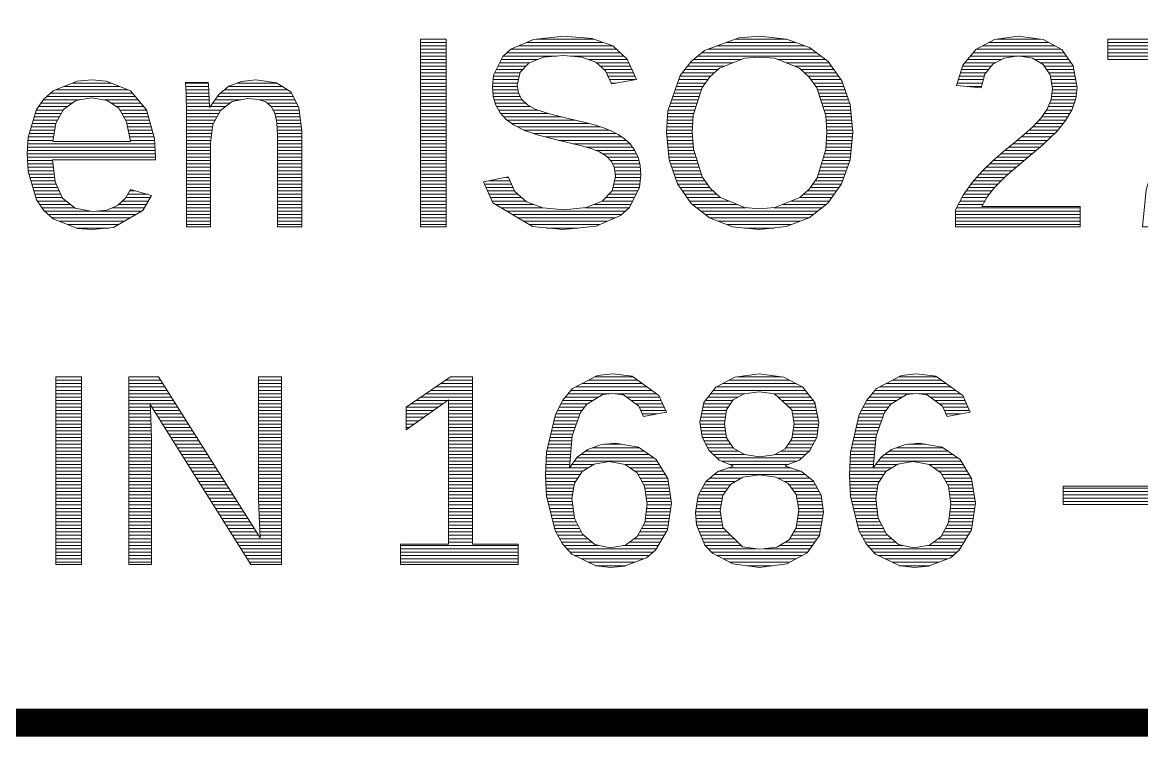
# Model space of a CAD drawing. Header units: millimetres. Extents: x 20 to 410, y 10 to 287.
# Drawn here: x 148.76 to 168.67, y 9.75 to 22.46 of the extents above; entities that cross this region are included whole.
import ezdxf

# ---------------------------------------------------------------- set-up
doc = ezdxf.new("R2010")
doc.units = ezdxf.units.MM
doc.layers.add('KANTEN', color=7, linetype='Continuous', lineweight=50)
doc.layers.add('TEXT', color=7, linetype='Continuous', lineweight=13)

msp = doc.modelspace()

# ---------------------------------------------------------------- linework, layer by layer
at = {"layer": 'KANTEN', "lineweight": 50, "const_width": 0.5}
msp.add_lwpolyline([(20, 10), (410, 10), (410, 287), (20, 287)], close=True, dxfattribs=at)
at = {"layer": 'TEXT', "lineweight": 13}
for p, q in [((155.843, 22.161), (156.297, 22.161)), ((157.899, 22.161), (158.922, 22.161)), ((161.442, 22.161), (162.362, 22.161)), ((166.103, 22.161), (166.875, 22.161)), ((168.071, 22.161), (170.282, 22.161)), ((155.843, 22.101), (156.297, 22.101)), ((155.843, 22.041), (156.297, 22.041)), ((155.843, 21.981), (156.297, 21.981)), ((155.843, 21.921), (156.297, 21.921)), ((157.384, 21.921), (159.392, 21.921)), ((157.451, 21.981), (159.327, 21.981)), ((157.589, 22.041), (159.259, 22.041)), ((157.726, 22.101), (159.09, 22.101)), ((160.851, 21.921), (162.883, 21.921)), ((160.956, 21.981), (162.804, 21.981)), ((161.118, 22.041), (162.683, 22.041)), ((161.28, 22.101), (162.522, 22.101)), ((165.677, 21.921), (167.293, 21.921)), ((165.731, 21.981), (167.244, 21.981)), ((165.844, 22.041), (167.133, 22.041)), ((165.957, 22.101), (167.023, 22.101)), ((168.071, 22.101), (170.282, 22.101)), ((168.071, 22.041), (170.282, 22.041)), ((168.071, 21.981), (170.282, 21.981)), ((168.071, 21.921), (170.282, 21.921)), ((155.843, 21.861), (156.297, 21.861)), ((155.843, 21.801), (156.297, 21.801)), ((155.843, 21.741), (156.297, 21.741)), ((157.252, 21.741), (157.779, 21.741)), ((157.282, 21.801), (157.935, 21.801)), ((157.317, 21.861), (158.267, 21.861)), ((158.511, 21.861), (159.457, 21.861)), ((158.826, 21.801), (159.521, 21.801)), ((158.972, 21.741), (159.549, 21.741)), ((160.641, 21.741), (161.405, 21.741)), ((160.705, 21.801), (161.557, 21.801)), ((160.778, 21.861), (162.963, 21.861)), ((162.198, 21.801), (163.043, 21.801)), ((162.347, 21.741), (163.11, 21.741)), ((165.527, 21.741), (166.075, 21.741)), ((165.577, 21.801), (166.183, 21.801)), ((165.627, 21.861), (166.467, 21.861)), ((166.487, 21.861), (167.335, 21.861)), ((166.772, 21.801), (167.377, 21.801)), ((166.874, 21.741), (167.42, 21.741)), ((168.071, 21.861), (170.282, 21.861)), ((168.071, 21.801), (170.271, 21.801)), ((155.843, 21.681), (156.297, 21.681)), ((155.843, 21.621), (156.297, 21.621)), ((155.843, 21.561), (156.297, 21.561)), ((157.163, 21.561), (157.614, 21.561)), ((157.192, 21.621), (157.662, 21.621)), ((157.222, 21.681), (157.719, 21.681)), ((159.039, 21.681), (159.577, 21.681)), ((159.105, 21.621), (159.604, 21.621)), ((159.149, 21.561), (159.632, 21.561)), ((160.501, 21.561), (161.069, 21.561)), ((160.548, 21.621), (161.136, 21.621)), ((160.594, 21.681), (161.253, 21.681)), ((162.495, 21.681), (163.153, 21.681)), ((162.613, 21.621), (163.196, 21.621)), ((162.68, 21.561), (163.238, 21.561)), ((165.45, 21.561), (165.906, 21.561)), ((165.468, 21.621), (165.953, 21.621)), ((165.486, 21.681), (166, 21.681)), ((166.945, 21.681), (167.459, 21.681)), ((166.985, 21.621), (167.469, 21.621)), ((167.024, 21.561), (167.48, 21.561)), ((149.498, 21.321), (150.49, 21.321)), ((149.648, 21.381), (150.341, 21.381)), ((151.664, 21.381), (152.068, 21.381)), ((151.667, 21.321), (152.072, 21.321)), ((152.429, 21.321), (153.379, 21.321)), ((152.581, 21.381), (153.283, 21.381)), ((155.843, 21.501), (156.297, 21.501)), ((155.843, 21.441), (156.297, 21.441)), ((155.843, 21.381), (156.297, 21.381)), ((155.843, 21.321), (156.297, 21.321)), ((157.123, 21.321), (157.567, 21.321)), ((157.129, 21.381), (157.572, 21.381)), ((157.135, 21.441), (157.586, 21.441)), ((157.141, 21.501), (157.6, 21.501)), ((159.177, 21.501), (159.66, 21.501)), ((159.205, 21.441), (159.665, 21.441)), ((159.233, 21.381), (159.322, 21.381)), ((160.397, 21.321), (160.87, 21.321)), ((160.418, 21.381), (160.912, 21.381)), ((160.439, 21.441), (160.955, 21.441)), ((160.46, 21.501), (161.001, 21.501)), ((162.746, 21.501), (163.281, 21.501)), ((162.794, 21.441), (163.324, 21.441)), ((162.836, 21.381), (163.352, 21.381)), ((162.878, 21.321), (163.373, 21.321)), ((165.395, 21.381), (165.843, 21.381)), ((165.413, 21.441), (165.86, 21.441)), ((165.432, 21.501), (165.877, 21.501)), ((165.571, 21.321), (165.826, 21.321)), ((167.051, 21.501), (167.49, 21.501)), ((167.061, 21.441), (167.501, 21.441)), ((167.071, 21.381), (167.511, 21.381)), ((167.081, 21.321), (167.522, 21.321)), ((149.192, 21.141), (150.768, 21.141)), ((149.258, 21.201), (150.718, 21.201)), ((149.348, 21.261), (150.639, 21.261)), ((151.671, 21.261), (152.075, 21.261)), ((151.674, 21.201), (152.078, 21.201)), ((151.675, 21.141), (152.08, 21.141)), ((152.228, 21.141), (153.577, 21.141)), ((152.283, 21.201), (153.546, 21.201)), ((152.356, 21.261), (153.475, 21.261)), ((155.843, 21.261), (156.297, 21.261)), ((155.843, 21.201), (156.297, 21.201)), ((155.843, 21.141), (156.297, 21.141)), ((157.128, 21.261), (157.576, 21.261)), ((157.133, 21.201), (157.585, 21.201)), ((157.139, 21.141), (157.617, 21.141)), ((160.334, 21.141), (160.804, 21.141)), ((160.355, 21.201), (160.823, 21.201)), ((160.376, 21.261), (160.842, 21.261)), ((162.908, 21.261), (163.394, 21.261)), ((162.927, 21.201), (163.415, 21.201)), ((162.946, 21.141), (163.437, 21.141)), ((167.07, 21.141), (167.508, 21.141)), ((167.077, 21.201), (167.515, 21.201)), ((167.084, 21.261), (167.522, 21.261)), ((149.048, 20.961), (149.561, 20.961)), ((149.09, 21.021), (149.644, 21.021)), ((149.131, 21.081), (149.779, 21.081)), ((150.221, 21.081), (150.818, 21.081)), ((150.347, 21.021), (150.867, 21.021)), ((150.436, 20.961), (150.917, 20.961)), ((151.676, 21.081), (152.082, 21.081)), ((151.676, 21.021), (152.084, 21.021)), ((151.677, 20.961), (152.085, 20.961)), ((152.102, 20.961), (152.372, 20.961)), ((152.144, 21.021), (152.452, 21.021)), ((152.186, 21.081), (152.643, 21.081)), ((152.981, 21.081), (153.609, 21.081)), ((153.116, 21.021), (153.641, 21.021)), ((153.185, 20.961), (153.672, 20.961)), ((155.843, 21.081), (156.297, 21.081)), ((155.843, 21.021), (156.297, 21.021)), ((155.843, 20.961), (156.297, 20.961)), ((157.157, 21.081), (157.653, 21.081)), ((157.175, 21.021), (157.717, 21.021)), ((157.2, 20.961), (157.804, 20.961)), ((160.271, 20.961), (160.747, 20.961)), ((160.292, 21.021), (160.766, 21.021)), ((160.313, 21.081), (160.785, 21.081)), ((162.965, 21.081), (163.458, 21.081)), ((162.984, 21.021), (163.479, 21.021)), ((163.004, 20.961), (163.49, 20.961)), ((167.011, 20.961), (167.454, 20.961)), ((167.035, 21.021), (167.475, 21.021)), ((167.06, 21.081), (167.496, 21.081)), ((148.955, 20.721), (149.385, 20.721)), ((148.973, 20.781), (149.419, 20.781)), ((148.991, 20.841), (149.453, 20.841)), ((149.009, 20.901), (149.488, 20.901)), ((150.496, 20.901), (150.966, 20.901)), ((150.53, 20.841), (150.983, 20.841)), ((150.564, 20.781), (150.999, 20.781)), ((150.598, 20.721), (151.016, 20.721)), ((151.677, 20.901), (152.292, 20.901)), ((151.678, 20.841), (152.255, 20.841)), ((151.678, 20.781), (152.223, 20.781)), ((151.678, 20.721), (152.191, 20.721)), ((153.217, 20.901), (153.685, 20.901)), ((153.249, 20.841), (153.692, 20.841)), ((153.262, 20.781), (153.699, 20.781)), ((153.276, 20.721), (153.706, 20.721)), ((155.843, 20.901), (156.297, 20.901)), ((155.843, 20.841), (156.297, 20.841)), ((155.843, 20.781), (156.297, 20.781)), ((155.843, 20.721), (156.297, 20.721)), ((157.234, 20.901), (157.929, 20.901)), ((157.271, 20.841), (158.106, 20.841)), ((157.325, 20.781), (158.347, 20.781)), ((157.384, 20.721), (158.598, 20.721)), ((160.233, 20.721), (160.692, 20.721)), ((160.237, 20.781), (160.696, 20.781)), ((160.242, 20.841), (160.708, 20.841)), ((160.25, 20.901), (160.727, 20.901)), ((163.023, 20.901), (163.496, 20.901)), ((163.042, 20.841), (163.502, 20.841)), ((163.055, 20.781), (163.508, 20.781)), ((163.059, 20.721), (163.515, 20.721)), ((166.849, 20.721), (167.327, 20.721)), ((166.899, 20.781), (167.362, 20.781)), ((166.94, 20.841), (167.396, 20.841)), ((166.981, 20.901), (167.431, 20.901)), ((148.9, 20.541), (149.332, 20.541)), ((148.918, 20.601), (149.343, 20.601)), ((148.936, 20.661), (149.353, 20.661)), ((150.62, 20.661), (151.033, 20.661)), ((150.632, 20.601), (151.049, 20.601)), ((150.644, 20.541), (151.066, 20.541)), ((151.678, 20.661), (152.159, 20.661)), ((151.678, 20.601), (152.144, 20.601)), ((151.678, 20.541), (152.136, 20.541)), ((153.287, 20.661), (153.713, 20.661)), ((153.29, 20.601), (153.72, 20.601)), ((153.294, 20.541), (153.728, 20.541)), ((155.843, 20.661), (156.297, 20.661)), ((155.843, 20.601), (156.297, 20.601)), ((155.843, 20.541), (156.297, 20.541)), ((157.466, 20.661), (158.846, 20.661)), ((157.566, 20.601), (159.047, 20.601)), ((157.684, 20.541), (159.202, 20.541)), ((160.22, 20.541), (160.68, 20.541)), ((160.224, 20.601), (160.684, 20.601)), ((160.229, 20.661), (160.688, 20.661)), ((163.063, 20.661), (163.521, 20.661)), ((163.067, 20.601), (163.527, 20.601)), ((163.071, 20.541), (163.533, 20.541)), ((166.673, 20.541), (167.184, 20.541)), ((166.738, 20.601), (167.232, 20.601)), ((166.795, 20.661), (167.28, 20.661)), ((148.859, 20.361), (149.301, 20.361)), ((148.863, 20.421), (149.311, 20.421)), ((148.881, 20.481), (149.322, 20.481)), ((150.656, 20.481), (151.082, 20.481)), ((150.668, 20.421), (151.099, 20.421)), ((150.68, 20.361), (151.109, 20.361)), ((151.678, 20.481), (152.128, 20.481)), ((151.678, 20.421), (152.12, 20.421)), ((151.678, 20.361), (152.112, 20.361)), ((153.297, 20.481), (153.729, 20.481)), ((153.299, 20.421), (153.729, 20.421)), ((153.299, 20.361), (153.729, 20.361)), ((155.843, 20.481), (156.297, 20.481)), ((155.843, 20.421), (156.297, 20.421)), ((155.843, 20.361), (156.297, 20.361)), ((157.855, 20.481), (159.326, 20.481)), ((158.06, 20.421), (159.424, 20.421)), ((158.299, 20.361), (159.502, 20.361)), ((160.22, 20.481), (160.68, 20.481)), ((160.226, 20.421), (160.684, 20.421)), ((160.232, 20.361), (160.688, 20.361)), ((163.064, 20.361), (163.521, 20.361)), ((163.068, 20.421), (163.527, 20.421)), ((163.072, 20.481), (163.533, 20.481)), ((166.462, 20.361), (166.999, 20.361)), ((166.536, 20.421), (167.062, 20.421)), ((166.607, 20.481), (167.125, 20.481)), ((148.844, 20.121), (151.122, 20.121)), ((148.848, 20.181), (151.119, 20.181)), ((148.852, 20.241), (151.116, 20.241)), ((148.855, 20.301), (151.112, 20.301)), ((151.678, 20.301), (152.105, 20.301)), ((151.678, 20.241), (152.105, 20.241)), ((151.678, 20.181), (152.105, 20.181)), ((151.678, 20.121), (152.105, 20.121)), ((153.299, 20.301), (153.729, 20.301)), ((153.299, 20.241), (153.729, 20.241)), ((153.299, 20.181), (153.729, 20.181)), ((153.299, 20.121), (153.729, 20.121)), ((155.843, 20.301), (156.297, 20.301)), ((155.843, 20.241), (156.297, 20.241)), ((155.843, 20.181), (156.297, 20.181)), ((155.843, 20.121), (156.297, 20.121)), ((158.557, 20.301), (159.567, 20.301)), ((158.791, 20.241), (159.613, 20.241)), ((158.964, 20.181), (159.656, 20.181)), ((159.082, 20.121), (159.684, 20.121)), ((160.238, 20.301), (160.692, 20.301)), ((160.244, 20.241), (160.696, 20.241)), ((160.25, 20.181), (160.707, 20.181)), ((160.256, 20.121), (160.726, 20.121)), ((163.03, 20.121), (163.497, 20.121)), ((163.048, 20.181), (163.503, 20.181)), ((163.057, 20.241), (163.509, 20.241)), ((163.06, 20.301), (163.515, 20.301)), ((166.17, 20.121), (166.726, 20.121)), ((166.241, 20.181), (166.797, 20.181)), ((166.315, 20.241), (166.868, 20.241)), ((166.389, 20.301), (166.937, 20.301)), ((148.848, 20.061), (151.125, 20.061)), ((148.851, 20.001), (149.294, 20.001)), ((148.855, 19.941), (149.301, 19.941)), ((151.678, 20.061), (152.105, 20.061)), ((151.678, 20.001), (152.105, 20.001)), ((151.678, 19.941), (152.105, 19.941)), ((153.299, 20.061), (153.729, 20.061)), ((153.299, 20.001), (153.729, 20.001)), ((153.299, 19.941), (153.729, 19.941)), ((155.843, 20.061), (156.297, 20.061)), ((155.843, 20.001), (156.297, 20.001)), ((155.843, 19.941), (156.297, 19.941)), ((159.168, 20.061), (159.713, 20.061)), ((159.225, 20.001), (159.729, 20.001)), ((159.262, 19.941), (159.744, 19.941)), ((160.262, 20.061), (160.745, 20.061)), ((160.271, 20.001), (160.764, 20.001)), ((160.292, 19.941), (160.783, 19.941)), ((162.975, 19.941), (163.46, 19.941)), ((162.993, 20.001), (163.481, 20.001)), ((163.012, 20.061), (163.491, 20.061)), ((165.97, 19.941), (166.513, 19.941)), ((166.032, 20.001), (166.584, 20.001)), ((166.101, 20.061), (166.655, 20.061)), ((148.858, 19.881), (149.308, 19.881)), ((148.862, 19.821), (149.315, 19.821)), ((148.876, 19.761), (149.322, 19.761)), ((151.678, 19.881), (152.105, 19.881)), ((151.678, 19.821), (152.105, 19.821)), ((151.678, 19.761), (152.105, 19.761)), ((153.299, 19.881), (153.729, 19.881)), ((153.299, 19.821), (153.729, 19.821)), ((153.299, 19.761), (153.729, 19.761)), ((155.843, 19.881), (156.297, 19.881)), ((155.843, 19.821), (156.297, 19.821)), ((155.843, 19.761), (156.297, 19.761)), ((159.29, 19.881), (159.754, 19.881)), ((159.302, 19.821), (159.758, 19.821)), ((159.31, 19.761), (159.763, 19.761)), ((160.312, 19.881), (160.802, 19.881)), ((160.333, 19.821), (160.821, 19.821)), ((160.354, 19.761), (160.84, 19.761)), ((162.92, 19.761), (163.396, 19.761)), ((162.938, 19.821), (163.417, 19.821)), ((162.956, 19.881), (163.439, 19.881)), ((165.792, 19.761), (166.304, 19.761)), ((165.846, 19.821), (166.373, 19.821)), ((165.908, 19.881), (166.443, 19.881)), ((148.894, 19.701), (149.329, 19.701)), ((148.911, 19.641), (149.336, 19.641)), ((148.929, 19.581), (149.358, 19.581)), ((148.947, 19.521), (149.386, 19.521)), ((151.678, 19.701), (152.105, 19.701)), ((151.678, 19.641), (152.105, 19.641)), ((151.678, 19.581), (152.105, 19.581)), ((151.678, 19.521), (152.105, 19.521)), ((153.299, 19.701), (153.729, 19.701)), ((153.299, 19.641), (153.729, 19.641)), ((153.299, 19.581), (153.729, 19.581)), ((153.299, 19.521), (153.729, 19.521)), ((155.843, 19.701), (156.297, 19.701)), ((155.843, 19.641), (156.297, 19.641)), ((155.843, 19.581), (156.297, 19.581)), ((155.843, 19.521), (156.297, 19.521)), ((156.984, 19.581), (157.463, 19.581)), ((157.01, 19.521), (157.491, 19.521)), ((157.062, 19.641), (157.436, 19.641)), ((157.361, 19.701), (157.409, 19.701)), ((159.269, 19.521), (159.74, 19.521)), ((159.283, 19.581), (159.747, 19.581)), ((159.297, 19.641), (159.754, 19.641)), ((159.311, 19.701), (159.76, 19.701)), ((160.374, 19.701), (160.862, 19.701)), ((160.395, 19.641), (160.904, 19.641)), ((160.417, 19.581), (160.945, 19.581)), ((160.459, 19.521), (160.987, 19.521)), ((162.78, 19.521), (163.288, 19.521)), ((162.821, 19.581), (163.33, 19.581)), ((162.862, 19.641), (163.354, 19.641)), ((162.901, 19.701), (163.375, 19.701)), ((165.595, 19.521), (166.06, 19.521)), ((165.638, 19.581), (166.118, 19.581)), ((165.685, 19.641), (166.178, 19.641)), ((165.738, 19.701), (166.237, 19.701)), ((148.965, 19.461), (149.415, 19.461)), ((148.982, 19.401), (149.443, 19.401)), ((149, 19.341), (149.471, 19.341)), ((150.601, 19.341), (151.034, 19.341)), ((150.634, 19.401), (150.983, 19.401)), ((150.667, 19.461), (150.771, 19.461)), ((151.678, 19.461), (152.105, 19.461)), ((151.678, 19.401), (152.105, 19.401)), ((151.678, 19.341), (152.105, 19.341)), ((153.299, 19.461), (153.729, 19.461)), ((153.299, 19.401), (153.729, 19.401)), ((153.299, 19.341), (153.729, 19.341)), ((155.843, 19.461), (156.297, 19.461)), ((155.843, 19.401), (156.297, 19.401)), ((155.843, 19.341), (156.297, 19.341)), ((157.036, 19.461), (157.518, 19.461)), ((157.062, 19.401), (157.577, 19.401)), ((157.088, 19.341), (157.645, 19.341)), ((159.139, 19.341), (159.649, 19.341)), ((159.197, 19.401), (159.679, 19.401)), ((159.254, 19.461), (159.709, 19.461)), ((160.5, 19.461), (161.047, 19.461)), ((160.542, 19.401), (161.111, 19.401)), ((160.584, 19.341), (161.185, 19.341)), ((162.592, 19.341), (163.162, 19.341)), ((162.658, 19.401), (163.204, 19.401)), ((162.724, 19.461), (163.246, 19.461)), ((165.476, 19.341), (165.921, 19.341)), ((165.511, 19.401), (165.965, 19.401)), ((165.553, 19.461), (166.012, 19.461)), ((149.026, 19.281), (149.539, 19.281)), ((149.067, 19.221), (149.614, 19.221)), ((149.108, 19.161), (149.689, 19.161)), ((150.354, 19.161), (150.931, 19.161)), ((150.473, 19.221), (150.965, 19.221)), ((150.54, 19.281), (150.999, 19.281)), ((151.678, 19.281), (152.105, 19.281)), ((151.678, 19.221), (152.105, 19.221)), ((151.678, 19.161), (152.105, 19.161)), ((153.299, 19.281), (153.729, 19.281)), ((153.299, 19.221), (153.729, 19.221)), ((153.299, 19.161), (153.729, 19.161)), ((155.843, 19.281), (156.297, 19.281)), ((155.843, 19.221), (156.297, 19.221)), ((155.843, 19.161), (156.297, 19.161)), ((157.114, 19.281), (157.712, 19.281)), ((157.176, 19.221), (157.854, 19.221)), ((157.276, 19.161), (158.02, 19.161)), ((158.764, 19.161), (159.555, 19.161)), ((158.936, 19.221), (159.588, 19.221)), ((159.081, 19.281), (159.618, 19.281)), ((160.625, 19.281), (161.328, 19.281)), ((160.676, 19.221), (161.471, 19.221)), ((160.753, 19.161), (161.635, 19.161)), ((162.128, 19.161), (162.989, 19.161)), ((162.293, 19.221), (163.066, 19.221)), ((162.442, 19.281), (163.12, 19.281)), ((165.384, 19.161), (167.578, 19.161)), ((165.415, 19.221), (165.855, 19.221)), ((165.446, 19.281), (165.888, 19.281)), ((149.153, 19.101), (149.965, 19.101)), ((149.22, 19.041), (150.778, 19.041)), ((149.287, 18.981), (150.675, 18.981)), ((149.414, 18.921), (150.572, 18.921)), ((150.087, 19.101), (150.882, 19.101)), ((151.678, 19.101), (152.105, 19.101)), ((151.678, 19.041), (152.105, 19.041)), ((151.678, 18.981), (152.105, 18.981)), ((151.678, 18.921), (152.105, 18.921)), ((153.299, 19.101), (153.729, 19.101)), ((153.299, 19.041), (153.729, 19.041)), ((153.299, 18.981), (153.729, 18.981)), ((153.299, 18.921), (153.729, 18.921)), ((155.843, 19.101), (156.297, 19.101)), ((155.843, 19.041), (156.297, 19.041)), ((155.843, 18.981), (156.297, 18.981)), ((155.843, 18.921), (156.297, 18.921)), ((157.376, 19.101), (159.487, 19.101)), ((157.476, 19.041), (159.419, 19.041)), ((157.576, 18.981), (159.3, 18.981)), ((157.676, 18.921), (159.163, 18.921)), ((160.831, 19.101), (162.912, 19.101)), ((160.908, 19.041), (162.835, 19.041)), ((160.985, 18.981), (162.755, 18.981)), ((161.141, 18.921), (162.6, 18.921)), ((165.363, 19.101), (167.578, 19.101)), ((165.363, 19.041), (167.578, 19.041)), ((165.363, 18.981), (167.578, 18.981)), ((165.363, 18.921), (167.578, 18.921)), ((149.568, 18.861), (150.469, 18.861)), ((149.721, 18.801), (150.294, 18.801)), ((151.678, 18.861), (152.105, 18.861)), ((153.299, 18.861), (153.729, 18.861)), ((155.843, 18.861), (156.297, 18.861)), ((157.776, 18.861), (159.025, 18.861)), ((158.082, 18.801), (158.651, 18.801)), ((161.298, 18.861), (162.445, 18.861)), ((161.606, 18.801), (162.138, 18.801)), ((165.363, 18.861), (167.578, 18.861)), ((149.354, 16.152), (149.808, 16.152)), ((150.655, 16.152), (151.183, 16.152)), ((152.962, 16.152), (153.37, 16.152)), ((156.372, 16.152), (156.769, 16.152)), ((158.949, 16.152), (159.621, 16.152)), ((161.486, 16.152), (162.263, 16.152)), ((164.355, 16.152), (165.027, 16.152)), ((149.354, 16.092), (149.808, 16.092)), ((149.354, 16.032), (149.808, 16.032)), ((149.354, 15.972), (149.808, 15.972)), ((150.655, 16.092), (151.221, 16.092)), ((150.655, 16.032), (151.259, 16.032)), ((150.655, 15.972), (151.297, 15.972)), ((152.962, 16.092), (153.37, 16.092)), ((152.962, 16.032), (153.37, 16.032)), ((152.962, 15.972), (153.37, 15.972)), ((156.11, 15.972), (156.769, 15.972)), ((156.197, 16.032), (156.769, 16.032)), ((156.285, 16.092), (156.769, 16.092)), ((158.606, 15.972), (159.873, 15.972)), ((158.721, 16.032), (159.789, 16.032)), ((158.835, 16.092), (159.705, 16.092)), ((161.109, 15.972), (162.645, 15.972)), ((161.222, 16.032), (162.529, 16.032)), ((161.335, 16.092), (162.413, 16.092)), ((164.013, 15.972), (165.279, 15.972)), ((164.127, 16.032), (165.195, 16.032)), ((164.241, 16.092), (165.111, 16.092)), ((149.354, 15.912), (149.808, 15.912)), ((149.354, 15.852), (149.808, 15.852)), ((149.354, 15.792), (149.808, 15.792)), ((150.655, 15.912), (151.335, 15.912)), ((150.655, 15.852), (151.373, 15.852)), ((150.655, 15.792), (151.41, 15.792)), ((152.962, 15.912), (153.37, 15.912)), ((152.962, 15.852), (153.37, 15.852)), ((152.962, 15.792), (153.37, 15.792)), ((155.848, 15.792), (156.769, 15.792)), ((155.936, 15.852), (156.769, 15.852)), ((156.023, 15.912), (156.769, 15.912)), ((158.423, 15.792), (159.012, 15.792)), ((158.474, 15.852), (159.211, 15.852)), ((158.524, 15.912), (159.957, 15.912)), ((159.304, 15.852), (160.041, 15.852)), ((159.507, 15.792), (160.097, 15.792)), ((160.962, 15.792), (161.496, 15.792)), ((161.009, 15.852), (161.614, 15.852)), ((161.056, 15.912), (162.693, 15.912)), ((162.128, 15.852), (162.74, 15.852)), ((162.204, 15.792), (162.787, 15.792)), ((163.829, 15.792), (164.419, 15.792)), ((163.88, 15.852), (164.618, 15.852)), ((163.931, 15.912), (165.363, 15.912)), ((164.71, 15.852), (165.447, 15.852)), ((164.914, 15.792), (165.504, 15.792)), ((149.354, 15.732), (149.808, 15.732)), ((149.354, 15.672), (149.808, 15.672)), ((149.354, 15.612), (149.808, 15.612)), ((149.354, 15.552), (149.808, 15.552)), ((150.655, 15.732), (151.448, 15.732)), ((150.655, 15.672), (151.486, 15.672)), ((150.655, 15.612), (151.037, 15.612)), ((150.655, 15.552), (151.04, 15.552)), ((151.064, 15.612), (151.524, 15.612)), ((151.101, 15.552), (151.562, 15.552)), ((152.962, 15.732), (153.37, 15.732)), ((152.962, 15.672), (153.37, 15.672)), ((152.962, 15.612), (153.37, 15.612)), ((152.962, 15.552), (153.37, 15.552)), ((155.585, 15.552), (156.068, 15.552)), ((155.586, 15.612), (156.152, 15.612)), ((155.674, 15.672), (156.235, 15.672)), ((155.761, 15.732), (156.319, 15.732)), ((156.339, 15.732), (156.769, 15.732)), ((156.339, 15.672), (156.769, 15.672)), ((156.339, 15.612), (156.769, 15.612)), ((156.339, 15.552), (156.769, 15.552)), ((158.279, 15.552), (158.718, 15.552)), ((158.311, 15.612), (158.763, 15.612)), ((158.343, 15.672), (158.813, 15.672)), ((158.374, 15.732), (158.913, 15.732)), ((159.588, 15.732), (160.124, 15.732)), ((159.669, 15.672), (160.151, 15.672)), ((159.735, 15.612), (160.178, 15.612)), ((159.763, 15.552), (160.205, 15.552)), ((160.855, 15.552), (161.287, 15.552)), ((160.868, 15.612), (161.32, 15.612)), ((160.88, 15.672), (161.36, 15.672)), ((160.915, 15.732), (161.4, 15.732)), ((162.269, 15.732), (162.834, 15.732)), ((162.335, 15.672), (162.867, 15.672)), ((162.401, 15.612), (162.879, 15.612)), ((162.453, 15.552), (162.891, 15.552)), ((163.686, 15.552), (164.125, 15.552)), ((163.718, 15.612), (164.17, 15.612)), ((163.749, 15.672), (164.22, 15.672)), ((163.781, 15.732), (164.319, 15.732)), ((164.994, 15.732), (165.53, 15.732)), ((165.075, 15.672), (165.557, 15.672)), ((165.142, 15.612), (165.584, 15.612)), ((165.169, 15.552), (165.611, 15.552)), ((149.354, 15.492), (149.808, 15.492)), ((149.354, 15.432), (149.808, 15.432)), ((149.354, 15.372), (149.808, 15.372)), ((150.655, 15.492), (151.043, 15.492)), ((150.655, 15.432), (151.047, 15.432)), ((150.655, 15.372), (151.048, 15.372)), ((151.139, 15.492), (151.6, 15.492)), ((151.177, 15.432), (151.637, 15.432)), ((151.214, 15.372), (151.675, 15.372)), ((152.962, 15.492), (153.37, 15.492)), ((152.962, 15.432), (153.37, 15.432)), ((152.962, 15.372), (153.37, 15.372)), ((155.585, 15.492), (155.984, 15.492)), ((155.585, 15.432), (155.9, 15.432)), ((155.585, 15.372), (155.816, 15.372)), ((156.339, 15.492), (156.769, 15.492)), ((156.339, 15.432), (156.769, 15.432)), ((156.339, 15.372), (156.769, 15.372)), ((158.217, 15.372), (158.64, 15.372)), ((158.231, 15.432), (158.662, 15.432)), ((158.248, 15.492), (158.683, 15.492)), ((159.79, 15.492), (160.046, 15.492)), ((160.818, 15.372), (161.258, 15.372)), ((160.83, 15.432), (161.268, 15.432)), ((160.843, 15.492), (161.277, 15.492)), ((162.462, 15.492), (162.903, 15.492)), ((162.472, 15.432), (162.915, 15.432)), ((162.481, 15.372), (162.927, 15.372)), ((163.623, 15.372), (164.047, 15.372)), ((163.637, 15.432), (164.068, 15.432)), ((163.654, 15.492), (164.09, 15.492)), ((165.197, 15.492), (165.453, 15.492)), ((149.354, 15.312), (149.808, 15.312)), ((149.354, 15.252), (149.808, 15.252)), ((149.354, 15.192), (149.808, 15.192)), ((150.655, 15.312), (151.05, 15.312)), ((150.655, 15.252), (151.052, 15.252)), ((150.655, 15.192), (151.054, 15.192)), ((151.252, 15.312), (151.713, 15.312)), ((151.29, 15.252), (151.751, 15.252)), ((151.327, 15.192), (151.789, 15.192)), ((152.962, 15.312), (153.37, 15.312)), ((152.962, 15.252), (153.37, 15.252)), ((152.962, 15.192), (153.37, 15.192)), ((155.585, 15.312), (155.732, 15.312)), ((155.585, 15.252), (155.648, 15.252)), ((156.339, 15.312), (156.769, 15.312)), ((156.339, 15.252), (156.769, 15.252)), ((156.339, 15.192), (156.769, 15.192)), ((158.175, 15.192), (158.575, 15.192)), ((158.189, 15.252), (158.597, 15.252)), ((158.203, 15.312), (158.618, 15.312)), ((160.818, 15.312), (161.251, 15.312)), ((160.827, 15.252), (161.26, 15.252)), ((160.836, 15.192), (161.27, 15.192)), ((162.471, 15.192), (162.911, 15.192)), ((162.48, 15.252), (162.92, 15.252)), ((162.488, 15.312), (162.928, 15.312)), ((163.581, 15.192), (163.982, 15.192)), ((163.595, 15.252), (164.003, 15.252)), ((163.609, 15.312), (164.025, 15.312)), ((149.354, 15.132), (149.808, 15.132)), ((149.354, 15.072), (149.808, 15.072)), ((149.354, 15.012), (149.808, 15.012)), ((149.354, 14.952), (149.808, 14.952)), ((150.655, 15.132), (151.055, 15.132)), ((150.655, 15.072), (151.057, 15.072)), ((150.655, 15.012), (151.058, 15.012)), ((150.655, 14.952), (151.058, 14.952)), ((151.365, 15.132), (151.827, 15.132)), ((151.403, 15.072), (151.865, 15.072)), ((151.441, 15.012), (151.902, 15.012)), ((151.478, 14.952), (151.94, 14.952)), ((152.962, 15.132), (153.37, 15.132)), ((152.962, 15.072), (153.37, 15.072)), ((152.962, 15.012), (153.37, 15.012)), ((152.962, 14.952), (153.37, 14.952)), ((156.339, 15.132), (156.769, 15.132)), ((156.339, 15.072), (156.769, 15.072)), ((156.339, 15.012), (156.769, 15.012)), ((156.339, 14.952), (156.769, 14.952)), ((158.119, 14.952), (158.529, 14.952)), ((158.133, 15.012), (158.534, 15.012)), ((158.147, 15.072), (158.54, 15.072)), ((158.161, 15.132), (158.553, 15.132)), ((159.119, 14.952), (159.42, 14.952)), ((160.845, 15.132), (161.28, 15.132)), ((160.856, 15.072), (161.289, 15.072)), ((160.887, 15.012), (161.326, 15.012)), ((160.917, 14.952), (161.365, 14.952)), ((162.385, 14.952), (162.83, 14.952)), ((162.425, 15.012), (162.861, 15.012)), ((162.453, 15.072), (162.892, 15.072)), ((162.462, 15.132), (162.902, 15.132)), ((163.525, 14.952), (163.935, 14.952)), ((163.539, 15.012), (163.941, 15.012)), ((163.553, 15.072), (163.946, 15.072)), ((163.567, 15.132), (163.96, 15.132)), ((164.526, 14.952), (164.826, 14.952)), ((149.354, 14.892), (149.808, 14.892)), ((149.354, 14.832), (149.808, 14.832)), ((149.354, 14.772), (149.808, 14.772)), ((150.655, 14.892), (151.058, 14.892)), ((150.655, 14.832), (151.058, 14.832)), ((150.655, 14.772), (151.058, 14.772)), ((151.516, 14.892), (151.978, 14.892)), ((151.554, 14.832), (152.016, 14.832)), ((151.591, 14.772), (152.054, 14.772)), ((152.962, 14.892), (153.37, 14.892)), ((152.962, 14.832), (153.37, 14.832)), ((152.962, 14.772), (153.37, 14.772)), ((156.339, 14.892), (156.769, 14.892)), ((156.339, 14.832), (156.769, 14.832)), ((156.339, 14.772), (156.769, 14.772)), ((158.085, 14.772), (158.513, 14.772)), ((158.091, 14.832), (158.518, 14.832)), ((158.105, 14.892), (158.524, 14.892)), ((158.702, 14.772), (159.906, 14.772)), ((158.783, 14.832), (159.818, 14.832)), ((158.908, 14.892), (159.73, 14.892)), ((160.948, 14.892), (161.405, 14.892)), ((160.986, 14.832), (161.496, 14.832)), ((161.05, 14.772), (161.601, 14.772)), ((162.151, 14.772), (162.698, 14.772)), ((162.263, 14.832), (162.763, 14.832)), ((162.346, 14.892), (162.799, 14.892)), ((163.491, 14.772), (163.92, 14.772)), ((163.497, 14.832), (163.925, 14.832)), ((163.511, 14.892), (163.93, 14.892)), ((164.108, 14.772), (165.313, 14.772)), ((164.19, 14.832), (165.225, 14.832)), ((164.314, 14.892), (165.137, 14.892)), ((149.354, 14.712), (149.808, 14.712)), ((149.354, 14.652), (149.808, 14.652)), ((149.354, 14.592), (149.808, 14.592)), ((150.655, 14.712), (151.058, 14.712)), ((150.655, 14.652), (151.058, 14.652)), ((150.655, 14.592), (151.058, 14.592)), ((151.629, 14.712), (152.092, 14.712)), ((151.667, 14.652), (152.129, 14.652)), ((151.704, 14.592), (152.167, 14.592)), ((152.962, 14.712), (153.37, 14.712)), ((152.962, 14.652), (153.37, 14.652)), ((152.962, 14.592), (153.37, 14.592)), ((156.339, 14.712), (156.769, 14.712)), ((156.339, 14.652), (156.769, 14.652)), ((156.339, 14.592), (156.769, 14.592)), ((158.076, 14.592), (158.497, 14.592)), ((158.079, 14.652), (158.503, 14.652)), ((158.082, 14.712), (158.508, 14.712)), ((158.537, 14.592), (158.92, 14.592)), ((158.581, 14.652), (160.056, 14.652)), ((158.626, 14.712), (159.995, 14.712)), ((159.487, 14.592), (160.093, 14.592)), ((161.113, 14.712), (162.633, 14.712)), ((161.202, 14.652), (162.544, 14.652)), ((161.346, 14.592), (162.388, 14.592)), ((163.483, 14.592), (163.904, 14.592)), ((163.485, 14.652), (163.909, 14.652)), ((163.488, 14.712), (163.914, 14.712)), ((163.943, 14.592), (164.327, 14.592)), ((163.988, 14.652), (165.463, 14.652)), ((164.032, 14.712), (165.401, 14.712)), ((164.893, 14.592), (165.499, 14.592)), ((149.354, 14.532), (149.808, 14.532)), ((149.354, 14.472), (149.808, 14.472)), ((149.354, 14.412), (149.808, 14.412)), ((149.354, 14.352), (149.808, 14.352)), ((150.655, 14.532), (151.058, 14.532)), ((150.655, 14.472), (151.058, 14.472)), ((150.655, 14.412), (151.058, 14.412)), ((150.655, 14.352), (151.058, 14.352)), ((151.742, 14.532), (152.205, 14.532)), ((151.78, 14.472), (152.243, 14.472)), ((151.818, 14.412), (152.281, 14.412)), ((151.855, 14.352), (152.319, 14.352)), ((152.962, 14.532), (153.37, 14.532)), ((152.962, 14.472), (153.37, 14.472)), ((152.962, 14.412), (153.37, 14.412)), ((152.962, 14.352), (153.37, 14.352)), ((156.339, 14.532), (156.769, 14.532)), ((156.339, 14.472), (156.769, 14.472)), ((156.339, 14.412), (156.769, 14.412)), ((156.339, 14.352), (156.769, 14.352)), ((158.068, 14.412), (158.682, 14.412)), ((158.07, 14.472), (158.726, 14.472)), ((158.07, 14.352), (158.642, 14.352)), ((158.073, 14.532), (158.492, 14.532)), ((158.493, 14.532), (158.823, 14.532)), ((159.573, 14.532), (160.129, 14.532)), ((159.659, 14.472), (160.165, 14.472)), ((159.717, 14.412), (160.201, 14.412)), ((159.75, 14.352), (160.237, 14.352)), ((160.998, 14.352), (161.552, 14.352)), ((161.069, 14.412), (162.694, 14.412)), ((161.148, 14.472), (162.619, 14.472)), ((161.323, 14.532), (162.436, 14.532)), ((162.198, 14.352), (162.766, 14.352)), ((163.474, 14.412), (164.088, 14.412)), ((163.476, 14.352), (164.048, 14.352)), ((163.477, 14.472), (164.132, 14.472)), ((163.48, 14.532), (163.898, 14.532)), ((163.899, 14.532), (164.229, 14.532)), ((164.98, 14.532), (165.535, 14.532)), ((165.066, 14.472), (165.571, 14.472)), ((165.123, 14.412), (165.607, 14.412)), ((165.157, 14.352), (165.643, 14.352)), ((149.354, 14.292), (149.808, 14.292)), ((149.354, 14.232), (149.808, 14.232)), ((149.354, 14.172), (149.808, 14.172)), ((150.655, 14.292), (151.058, 14.292)), ((150.655, 14.232), (151.058, 14.232)), ((150.655, 14.172), (151.058, 14.172)), ((151.893, 14.292), (152.356, 14.292)), ((151.931, 14.232), (152.394, 14.232)), ((151.968, 14.172), (152.432, 14.172)), ((152.962, 14.292), (153.37, 14.292)), ((152.962, 14.232), (153.37, 14.232)), ((152.962, 14.172), (153.37, 14.172)), ((156.339, 14.292), (156.769, 14.292)), ((156.339, 14.232), (156.769, 14.232)), ((156.339, 14.172), (156.769, 14.172)), ((158.073, 14.292), (158.602, 14.292)), ((158.076, 14.232), (158.576, 14.232)), ((158.079, 14.172), (158.566, 14.172)), ((159.784, 14.292), (160.25, 14.292)), ((159.817, 14.232), (160.259, 14.232)), ((159.836, 14.172), (160.269, 14.172)), ((160.857, 14.172), (161.313, 14.172)), ((160.89, 14.232), (161.354, 14.232)), ((160.926, 14.292), (161.449, 14.292)), ((162.311, 14.292), (162.838, 14.292)), ((162.401, 14.232), (162.871, 14.232)), ((162.443, 14.172), (162.903, 14.172)), ((163.479, 14.292), (164.009, 14.292)), ((163.482, 14.232), (163.983, 14.232)), ((163.485, 14.172), (163.973, 14.172)), ((165.19, 14.292), (165.657, 14.292)), ((165.224, 14.232), (165.666, 14.232)), ((165.243, 14.172), (165.675, 14.172)), ((167.281, 14.172), (169.982, 14.172)), ((149.354, 14.112), (149.808, 14.112)), ((149.354, 14.052), (149.808, 14.052)), ((149.354, 13.992), (149.808, 13.992)), ((150.655, 14.112), (151.058, 14.112)), ((150.655, 14.052), (151.058, 14.052)), ((150.655, 13.992), (151.058, 13.992)), ((152.006, 14.112), (152.47, 14.112)), ((152.044, 14.052), (152.508, 14.052)), ((152.081, 13.992), (152.546, 13.992)), ((152.962, 14.112), (153.37, 14.112)), ((152.962, 14.052), (153.37, 14.052)), ((152.962, 13.992), (153.37, 13.992)), ((156.339, 14.112), (156.769, 14.112)), ((156.339, 14.052), (156.769, 14.052)), ((156.339, 13.992), (156.769, 13.992)), ((158.082, 14.112), (158.556, 14.112)), ((158.085, 14.052), (158.546, 14.052)), ((158.095, 13.992), (158.536, 13.992)), ((159.844, 14.112), (160.278, 14.112)), ((159.853, 14.052), (160.287, 14.052)), ((159.861, 13.992), (160.297, 13.992)), ((160.774, 13.992), (161.214, 13.992)), ((160.789, 14.052), (161.231, 14.052)), ((160.823, 14.112), (161.272, 14.112)), ((162.486, 14.112), (162.935, 14.112)), ((162.526, 14.052), (162.968, 14.052)), ((162.537, 13.992), (162.979, 13.992)), ((163.488, 14.112), (163.963, 14.112)), ((163.491, 14.052), (163.953, 14.052)), ((163.501, 13.992), (163.942, 13.992)), ((165.251, 14.112), (165.685, 14.112)), ((165.259, 14.052), (165.694, 14.052)), ((165.267, 13.992), (165.703, 13.992)), ((167.281, 14.112), (169.982, 14.112)), ((167.281, 14.052), (169.982, 14.052)), ((167.281, 13.992), (169.982, 13.992)), ((149.354, 13.932), (149.808, 13.932)), ((149.354, 13.872), (149.808, 13.872)), ((149.354, 13.812), (149.808, 13.812)), ((149.354, 13.752), (149.808, 13.752)), ((150.655, 13.932), (151.058, 13.932)), ((150.655, 13.872), (151.058, 13.872)), ((150.655, 13.812), (151.058, 13.812)), ((150.655, 13.752), (151.058, 13.752)), ((152.119, 13.932), (152.584, 13.932)), ((152.157, 13.872), (152.621, 13.872)), ((152.194, 13.812), (152.659, 13.812)), ((152.232, 13.752), (152.697, 13.752)), ((152.963, 13.932), (153.37, 13.932)), ((152.965, 13.872), (153.37, 13.872)), ((152.966, 13.812), (153.37, 13.812)), ((152.968, 13.752), (153.37, 13.752)), ((156.339, 13.932), (156.769, 13.932)), ((156.339, 13.872), (156.769, 13.872)), ((156.339, 13.812), (156.769, 13.812)), ((156.339, 13.752), (156.769, 13.752)), ((158.109, 13.932), (158.543, 13.932)), ((158.124, 13.872), (158.551, 13.872)), ((158.139, 13.812), (158.559, 13.812)), ((158.153, 13.752), (158.567, 13.752)), ((159.858, 13.752), (160.287, 13.752)), ((159.866, 13.812), (160.296, 13.812)), ((159.869, 13.932), (160.306, 13.932)), ((159.874, 13.872), (160.305, 13.872)), ((160.737, 13.752), (161.179, 13.752)), ((160.746, 13.812), (161.183, 13.812)), ((160.756, 13.872), (161.193, 13.872)), ((160.765, 13.932), (161.203, 13.932)), ((162.547, 13.932), (162.988, 13.932)), ((162.557, 13.872), (162.997, 13.872)), ((162.567, 13.812), (163.006, 13.812)), ((162.568, 13.752), (163.014, 13.752)), ((163.516, 13.932), (163.949, 13.932)), ((163.531, 13.872), (163.957, 13.872)), ((163.545, 13.812), (163.965, 13.812)), ((163.56, 13.752), (163.973, 13.752)), ((165.264, 13.752), (165.694, 13.752)), ((165.272, 13.812), (165.703, 13.812)), ((165.276, 13.932), (165.712, 13.932)), ((165.28, 13.872), (165.712, 13.872)), ((167.281, 13.932), (169.982, 13.932)), ((149.354, 13.692), (149.808, 13.692)), ((149.354, 13.632), (149.808, 13.632)), ((149.354, 13.572), (149.808, 13.572)), ((150.655, 13.692), (151.058, 13.692)), ((150.655, 13.632), (151.058, 13.632)), ((150.655, 13.572), (151.058, 13.572)), ((152.27, 13.692), (152.735, 13.692)), ((152.308, 13.632), (152.773, 13.632)), ((152.345, 13.572), (152.811, 13.572)), ((152.969, 13.692), (153.37, 13.692)), ((152.972, 13.632), (153.37, 13.632)), ((152.975, 13.572), (153.37, 13.572)), ((156.339, 13.692), (156.769, 13.692)), ((156.339, 13.632), (156.769, 13.632)), ((156.339, 13.572), (156.769, 13.572)), ((158.168, 13.692), (158.575, 13.692)), ((158.183, 13.632), (158.585, 13.632)), ((158.197, 13.572), (158.615, 13.572)), ((159.833, 13.572), (160.26, 13.572)), ((159.841, 13.632), (160.269, 13.632)), ((159.85, 13.692), (160.278, 13.692)), ((160.739, 13.692), (161.188, 13.692)), ((160.744, 13.632), (161.197, 13.632)), ((160.749, 13.572), (161.206, 13.572)), ((162.544, 13.572), (162.985, 13.572)), ((162.552, 13.632), (162.996, 13.632)), ((162.56, 13.692), (163.007, 13.692)), ((163.575, 13.692), (163.982, 13.692)), ((163.589, 13.632), (163.991, 13.632)), ((163.604, 13.572), (164.021, 13.572)), ((165.24, 13.572), (165.666, 13.572)), ((165.248, 13.632), (165.675, 13.632)), ((165.256, 13.692), (165.685, 13.692)), ((149.354, 13.512), (149.808, 13.512)), ((149.354, 13.452), (149.808, 13.452)), ((149.354, 13.392), (149.808, 13.392)), ((150.655, 13.512), (151.058, 13.512)), ((150.655, 13.452), (151.058, 13.452)), ((150.655, 13.392), (151.058, 13.392)), ((152.383, 13.512), (152.848, 13.512)), ((152.421, 13.452), (152.886, 13.452)), ((152.458, 13.392), (152.924, 13.392)), ((152.979, 13.512), (153.37, 13.512)), ((152.982, 13.452), (153.37, 13.452)), ((152.985, 13.392), (153.37, 13.392)), ((156.339, 13.512), (156.769, 13.512)), ((156.339, 13.452), (156.769, 13.452)), ((156.339, 13.392), (156.769, 13.392)), ((158.212, 13.512), (158.645, 13.512)), ((158.227, 13.452), (158.676, 13.452)), ((158.249, 13.392), (158.706, 13.392)), ((159.742, 13.392), (160.216, 13.392)), ((159.774, 13.452), (160.242, 13.452)), ((159.806, 13.512), (160.251, 13.512)), ((160.756, 13.512), (161.214, 13.512)), ((160.781, 13.452), (161.24, 13.452)), ((160.806, 13.392), (161.301, 13.392)), ((162.485, 13.392), (162.953, 13.392)), ((162.521, 13.452), (162.964, 13.452)), ((162.536, 13.512), (162.974, 13.512)), ((163.619, 13.512), (164.052, 13.512)), ((163.633, 13.452), (164.082, 13.452)), ((163.656, 13.392), (164.113, 13.392)), ((165.148, 13.392), (165.622, 13.392)), ((165.18, 13.452), (165.648, 13.452)), ((165.212, 13.512), (165.657, 13.512)), ((149.354, 13.332), (149.808, 13.332)), ((149.354, 13.272), (149.808, 13.272)), ((149.354, 13.212), (149.808, 13.212)), ((149.354, 13.152), (149.808, 13.152)), ((150.655, 13.332), (151.058, 13.332)), ((150.655, 13.272), (151.058, 13.272)), ((150.655, 13.212), (151.058, 13.212)), ((150.655, 13.152), (151.058, 13.152)), ((152.496, 13.332), (152.962, 13.332)), ((152.534, 13.272), (153.37, 13.272)), ((152.571, 13.212), (153.37, 13.212)), ((152.609, 13.152), (153.37, 13.152)), ((152.988, 13.332), (153.37, 13.332)), ((155.488, 13.152), (157.583, 13.152)), ((156.339, 13.332), (156.769, 13.332)), ((156.339, 13.272), (156.769, 13.272)), ((156.339, 13.212), (156.769, 13.212)), ((158.283, 13.332), (158.751, 13.332)), ((158.316, 13.272), (158.822, 13.272)), ((158.35, 13.212), (158.893, 13.212)), ((158.394, 13.152), (159.017, 13.152)), ((159.456, 13.152), (160.073, 13.152)), ((159.563, 13.212), (160.109, 13.212)), ((159.644, 13.272), (160.144, 13.272)), ((159.71, 13.332), (160.18, 13.332)), ((160.831, 13.332), (161.362, 13.332)), ((160.856, 13.272), (161.424, 13.272)), ((160.882, 13.212), (161.485, 13.212)), ((160.909, 13.152), (161.546, 13.152)), ((162.234, 13.152), (162.814, 13.152)), ((162.337, 13.212), (162.857, 13.212)), ((162.414, 13.272), (162.9, 13.272)), ((162.45, 13.332), (162.942, 13.332)), ((163.689, 13.332), (164.158, 13.332)), ((163.723, 13.272), (164.229, 13.272)), ((163.756, 13.212), (164.299, 13.212)), ((163.8, 13.152), (164.424, 13.152)), ((164.863, 13.152), (165.479, 13.152)), ((164.97, 13.212), (165.515, 13.212)), ((165.05, 13.272), (165.551, 13.272)), ((165.116, 13.332), (165.586, 13.332)), ((149.354, 13.092), (149.808, 13.092)), ((149.354, 13.032), (149.808, 13.032)), ((149.354, 12.972), (149.808, 12.972)), ((150.655, 13.092), (151.058, 13.092)), ((150.655, 13.032), (151.058, 13.032)), ((150.655, 12.972), (151.058, 12.972)), ((152.647, 13.092), (153.37, 13.092)), ((152.685, 13.032), (153.37, 13.032)), ((152.722, 12.972), (153.37, 12.972)), ((155.488, 13.092), (157.583, 13.092)), ((155.488, 13.032), (157.583, 13.032)), ((155.488, 12.972), (157.583, 12.972)), ((158.448, 13.092), (160.037, 13.092)), ((158.502, 13.032), (159.981, 13.032)), ((158.587, 12.972), (159.91, 12.972)), ((160.965, 13.092), (161.814, 13.092)), ((161.022, 13.032), (162.729, 13.032)), ((161.12, 12.972), (162.631, 12.972)), ((161.951, 13.092), (162.772, 13.092)), ((163.854, 13.092), (165.444, 13.092)), ((163.909, 13.032), (165.387, 13.032)), ((163.993, 12.972), (165.317, 12.972)), ((149.354, 12.912), (149.808, 12.912)), ((149.354, 12.852), (149.808, 12.852)), ((150.655, 12.912), (151.058, 12.912)), ((150.655, 12.852), (151.058, 12.852)), ((152.76, 12.912), (153.37, 12.912)), ((152.798, 12.852), (153.37, 12.852)), ((155.488, 12.912), (157.583, 12.912)), ((155.488, 12.852), (157.583, 12.852)), ((158.71, 12.912), (159.808, 12.912)), ((158.833, 12.852), (159.653, 12.852)), ((158.957, 12.792), (159.498, 12.792)), ((161.234, 12.912), (162.52, 12.912)), ((161.348, 12.852), (162.409, 12.852)), ((161.65, 12.792), (162.102, 12.792)), ((164.117, 12.912), (165.215, 12.912)), ((164.24, 12.852), (165.059, 12.852)), ((164.363, 12.792), (164.904, 12.792))]:
    msp.add_line(p, q, dxfattribs=at)
for points in [[(155.843, 18.82), (155.843, 22.164), (156.297, 22.164), (156.297, 18.82), (155.843, 18.82)], [(158.966, 18.836), (158.382, 18.772), (157.836, 18.825), (157.127, 19.25), (156.966, 19.622), (157.405, 19.71), (157.524, 19.449), (157.728, 19.267), (158.019, 19.161), (158.399, 19.126), (158.788, 19.164), (159.077, 19.276), (159.256, 19.463), (159.315, 19.719), (159.297, 19.868), (159.241, 19.985), (159.151, 20.079), (159.03, 20.154), (158.882, 20.215), (158.708, 20.265), (158.51, 20.313), (158.293, 20.363), (157.944, 20.451), (157.691, 20.538), (157.507, 20.631), (157.367, 20.734), (157.262, 20.852), (157.185, 20.987), (157.138, 21.143), (157.122, 21.32), (157.143, 21.522), (157.307, 21.853), (157.451, 21.981), (157.851, 22.156), (158.392, 22.214), (158.895, 22.171), (159.264, 22.04), (159.52, 21.804), (159.686, 21.445), (159.239, 21.367), (159.133, 21.596), (158.96, 21.753), (158.713, 21.843), (158.388, 21.873), (158.034, 21.839), (157.775, 21.74), (157.616, 21.574), (157.564, 21.343), (157.584, 21.202), (157.646, 21.088), (157.746, 20.995), (157.882, 20.917), (158.113, 20.839), (158.496, 20.745), (158.65, 20.709), (158.804, 20.673), (158.954, 20.632), (159.097, 20.584), (159.233, 20.529), (159.359, 20.464), (159.474, 20.388), (159.572, 20.297), (159.652, 20.188), (159.713, 20.061), (159.751, 19.914), (159.764, 19.744), (159.741, 19.525), (159.56, 19.166), (159.402, 19.026), (158.966, 18.836)], [(162.76, 18.983), (162.351, 18.825), (161.874, 18.772), (161.394, 18.824), (160.985, 18.981), (160.656, 19.237), (160.414, 19.586), (160.267, 20.014), (160.218, 20.508), (160.245, 20.887), (160.465, 21.514), (160.657, 21.762), (160.898, 21.96), (161.509, 22.186), (161.879, 22.214), (162.356, 22.164), (162.764, 22.011), (163.095, 21.762), (163.338, 21.421), (163.486, 21), (163.536, 20.508), (163.486, 20.016), (163.336, 19.589), (163.091, 19.241), (162.76, 18.983)], [(165.659, 19.611), (165.838, 19.814), (166.026, 19.996), (166.217, 20.162), (166.406, 20.316), (166.586, 20.463), (166.747, 20.609), (166.885, 20.76), (166.993, 20.918), (167.063, 21.09), (167.087, 21.284), (167.046, 21.528), (166.925, 21.711), (166.733, 21.825), (166.477, 21.863), (166.228, 21.826), (166.027, 21.715), (165.887, 21.537), (165.819, 21.298), (165.382, 21.339), (165.491, 21.699), (165.723, 21.977), (166.058, 22.155), (166.477, 22.214), (166.924, 22.155), (167.254, 21.976), (167.458, 21.687), (167.526, 21.298), (167.504, 21.104), (167.436, 20.911), (167.326, 20.719), (167.172, 20.527), (166.916, 20.282), (166.501, 19.931), (166.255, 19.719), (166.065, 19.529), (165.927, 19.353), (165.834, 19.183), (167.578, 19.183), (167.578, 18.82), (165.363, 18.82), (165.363, 19.122), (165.498, 19.383), (165.659, 19.611)], [(169.372, 20.15), (169.24, 19.715), (169.161, 19.275), (169.135, 18.82), (168.689, 18.82), (168.757, 19.478), (168.96, 20.169), (169.323, 20.931), (169.868, 21.801), (168.071, 21.801), (168.071, 22.164), (170.282, 22.164), (170.282, 21.818), (169.844, 21.12), (169.557, 20.591), (169.372, 20.15)], [(162.589, 21.643), (162.148, 21.821), (161.879, 21.844), (161.608, 21.822), (161.164, 21.646), (160.991, 21.492), (160.854, 21.299), (160.697, 20.807), (160.678, 20.508), (160.698, 20.209), (160.856, 19.71), (160.995, 19.51), (161.169, 19.348), (161.608, 19.164), (161.874, 19.141), (162.147, 19.163), (162.592, 19.341), (162.764, 19.498), (162.899, 19.695), (163.054, 20.2), (163.073, 20.508), (163.054, 20.803), (162.898, 21.293), (162.761, 21.488), (162.589, 21.643)], [(150.259, 19.121), (150.454, 19.204), (150.595, 19.331), (150.681, 19.487), (151.056, 19.381), (150.904, 19.114), (150.381, 18.81), (150.009, 18.772), (149.741, 18.793), (149.308, 18.963), (149.142, 19.112), (149.012, 19.302), (148.863, 19.807), (148.844, 20.121), (148.863, 20.42), (149.012, 20.908), (149.142, 21.096), (149.307, 21.245), (149.732, 21.415), (149.993, 21.436), (150.258, 21.415), (150.683, 21.244), (150.966, 20.903), (151.107, 20.391), (151.125, 20.071), (151.125, 20.014), (149.293, 20.014), (149.339, 19.623), (149.475, 19.333), (149.7, 19.153), (150.009, 19.093), (150.259, 19.121)], [(153.184, 20.963), (153.09, 21.044), (152.955, 21.09), (152.769, 21.105), (152.494, 21.053), (152.283, 20.894), (152.149, 20.642), (152.105, 20.308), (152.105, 18.82), (151.678, 18.82), (151.678, 20.84), (151.674, 21.201), (151.664, 21.388), (152.067, 21.388), (152.069, 21.366), (152.071, 21.324), (152.074, 21.268), (152.077, 21.204), (152.081, 21.107), (152.086, 20.949), (152.093, 20.949), (152.252, 21.176), (152.434, 21.325), (152.651, 21.408), (152.914, 21.436), (153.28, 21.383), (153.533, 21.225), (153.68, 20.947), (153.729, 20.531), (153.729, 18.82), (153.299, 18.82), (153.299, 20.448), (153.286, 20.674), (153.249, 20.842), (153.184, 20.963)], [(149.707, 21.068), (149.493, 20.912), (149.354, 20.666), (149.298, 20.341), (150.684, 20.341), (150.614, 20.693), (150.477, 20.934), (150.269, 21.073), (149.986, 21.12), (149.707, 21.068)], [(149.354, 12.81), (149.354, 16.154), (149.808, 16.154), (149.808, 12.81), (149.354, 12.81)], [(152.99, 13.287), (152.969, 13.688), (152.962, 13.961), (152.962, 16.154), (153.37, 16.154), (153.37, 12.81), (152.824, 12.81), (151.035, 15.658), (151.047, 15.428), (151.058, 15.032), (151.058, 12.81), (150.655, 12.81), (150.655, 16.154), (151.182, 16.154), (152.99, 13.287)], [(156.769, 13.173), (157.583, 13.173), (157.583, 12.81), (155.488, 12.81), (155.488, 13.173), (156.339, 13.173), (156.339, 15.746), (155.585, 15.207), (155.585, 15.611), (156.375, 16.154), (156.769, 16.154), (156.769, 13.173)], [(158.367, 13.182), (158.236, 13.416), (158.086, 14.028), (158.067, 14.405), (158.087, 14.814), (158.242, 15.481), (158.378, 15.739), (158.55, 15.943), (158.993, 16.175), (159.264, 16.204), (159.607, 16.162), (160.084, 15.821), (160.218, 15.523), (159.81, 15.449), (159.728, 15.628), (159.453, 15.833), (159.259, 15.858), (159.087, 15.837), (158.803, 15.666), (158.692, 15.517), (158.542, 15.1), (158.492, 14.531), (158.632, 14.721), (158.82, 14.859), (159.047, 14.944), (159.304, 14.972), (159.719, 14.9), (160.038, 14.682), (160.242, 14.343), (160.31, 13.905), (160.238, 13.431), (160.023, 13.068), (159.866, 12.934), (159.469, 12.781), (159.23, 12.762), (158.965, 12.788), (158.533, 12.998), (158.367, 13.182)], [(160.905, 13.156), (160.754, 13.518), (160.735, 13.738), (160.782, 14.04), (160.922, 14.289), (161.136, 14.468), (161.402, 14.559), (161.402, 14.569), (161.158, 14.67), (160.971, 14.846), (160.853, 15.079), (160.813, 15.348), (160.884, 15.693), (161.099, 15.967), (161.434, 16.145), (161.867, 16.204), (162.309, 16.146), (162.647, 15.971), (162.861, 15.698), (162.933, 15.342), (162.893, 15.074), (162.773, 14.842), (162.586, 14.668), (162.34, 14.574), (162.34, 14.564), (162.625, 14.47), (162.838, 14.293), (162.971, 14.045), (163.016, 13.743), (162.942, 13.331), (162.721, 13.021), (162.363, 12.827), (161.876, 12.762), (161.398, 12.826), (161.037, 13.016), (160.905, 13.156)], [(164.637, 12.762), (164.371, 12.788), (163.939, 12.998), (163.773, 13.182), (163.642, 13.416), (163.492, 14.028), (163.474, 14.405), (163.493, 14.814), (163.648, 15.481), (163.784, 15.739), (163.957, 15.943), (164.399, 16.175), (164.67, 16.204), (165.014, 16.162), (165.491, 15.821), (165.624, 15.523), (165.216, 15.449), (165.134, 15.628), (164.859, 15.833), (164.665, 15.858), (164.493, 15.837), (164.21, 15.666), (164.099, 15.517), (163.948, 15.1), (163.898, 14.531), (164.039, 14.721), (164.226, 14.859), (164.453, 14.944), (164.71, 14.972), (165.126, 14.9), (165.445, 14.682), (165.649, 14.343), (165.717, 13.905), (165.645, 13.431), (165.43, 13.068), (165.272, 12.934), (164.876, 12.781), (164.637, 12.762)], [(161.25, 15.319), (161.29, 15.066), (161.412, 14.881), (161.608, 14.768), (161.872, 14.73), (162.138, 14.765), (162.331, 14.869), (162.45, 15.051), (162.489, 15.319), (162.45, 15.567), (162.139, 15.851), (161.867, 15.886), (161.602, 15.85), (161.408, 15.743), (161.289, 15.566), (161.25, 15.319)], [(158.535, 13.987), (158.583, 13.636), (158.726, 13.354), (158.944, 13.169), (159.216, 13.107), (159.492, 13.159), (159.7, 13.314), (159.832, 13.561), (159.876, 13.886), (159.831, 14.207), (159.698, 14.445), (159.485, 14.593), (159.202, 14.643), (158.932, 14.599), (158.719, 14.468), (158.581, 14.261), (158.535, 13.987)], [(164.338, 14.599), (164.125, 14.468), (163.988, 14.261), (163.942, 13.987), (163.989, 13.636), (164.132, 13.354), (164.351, 13.169), (164.623, 13.107), (164.898, 13.159), (165.107, 13.314), (165.238, 13.561), (165.282, 13.886), (165.238, 14.207), (165.104, 14.445), (164.892, 14.593), (164.609, 14.643), (164.338, 14.599)], [(161.359, 14.239), (161.222, 14.038), (161.176, 13.774), (161.22, 13.471), (161.573, 13.126), (161.882, 13.083), (162.186, 13.124), (162.401, 13.25), (162.529, 13.467), (162.572, 13.783), (162.526, 14.056), (162.387, 14.252), (162.164, 14.37), (161.867, 14.41), (161.578, 14.367), (161.359, 14.239)], [(167.281, 13.88), (167.281, 14.206), (169.982, 14.206), (169.982, 13.88), (167.281, 13.88)]]:
    msp.add_lwpolyline(points, close=True, dxfattribs=at)

doc.saveas('drawing.dxf')
